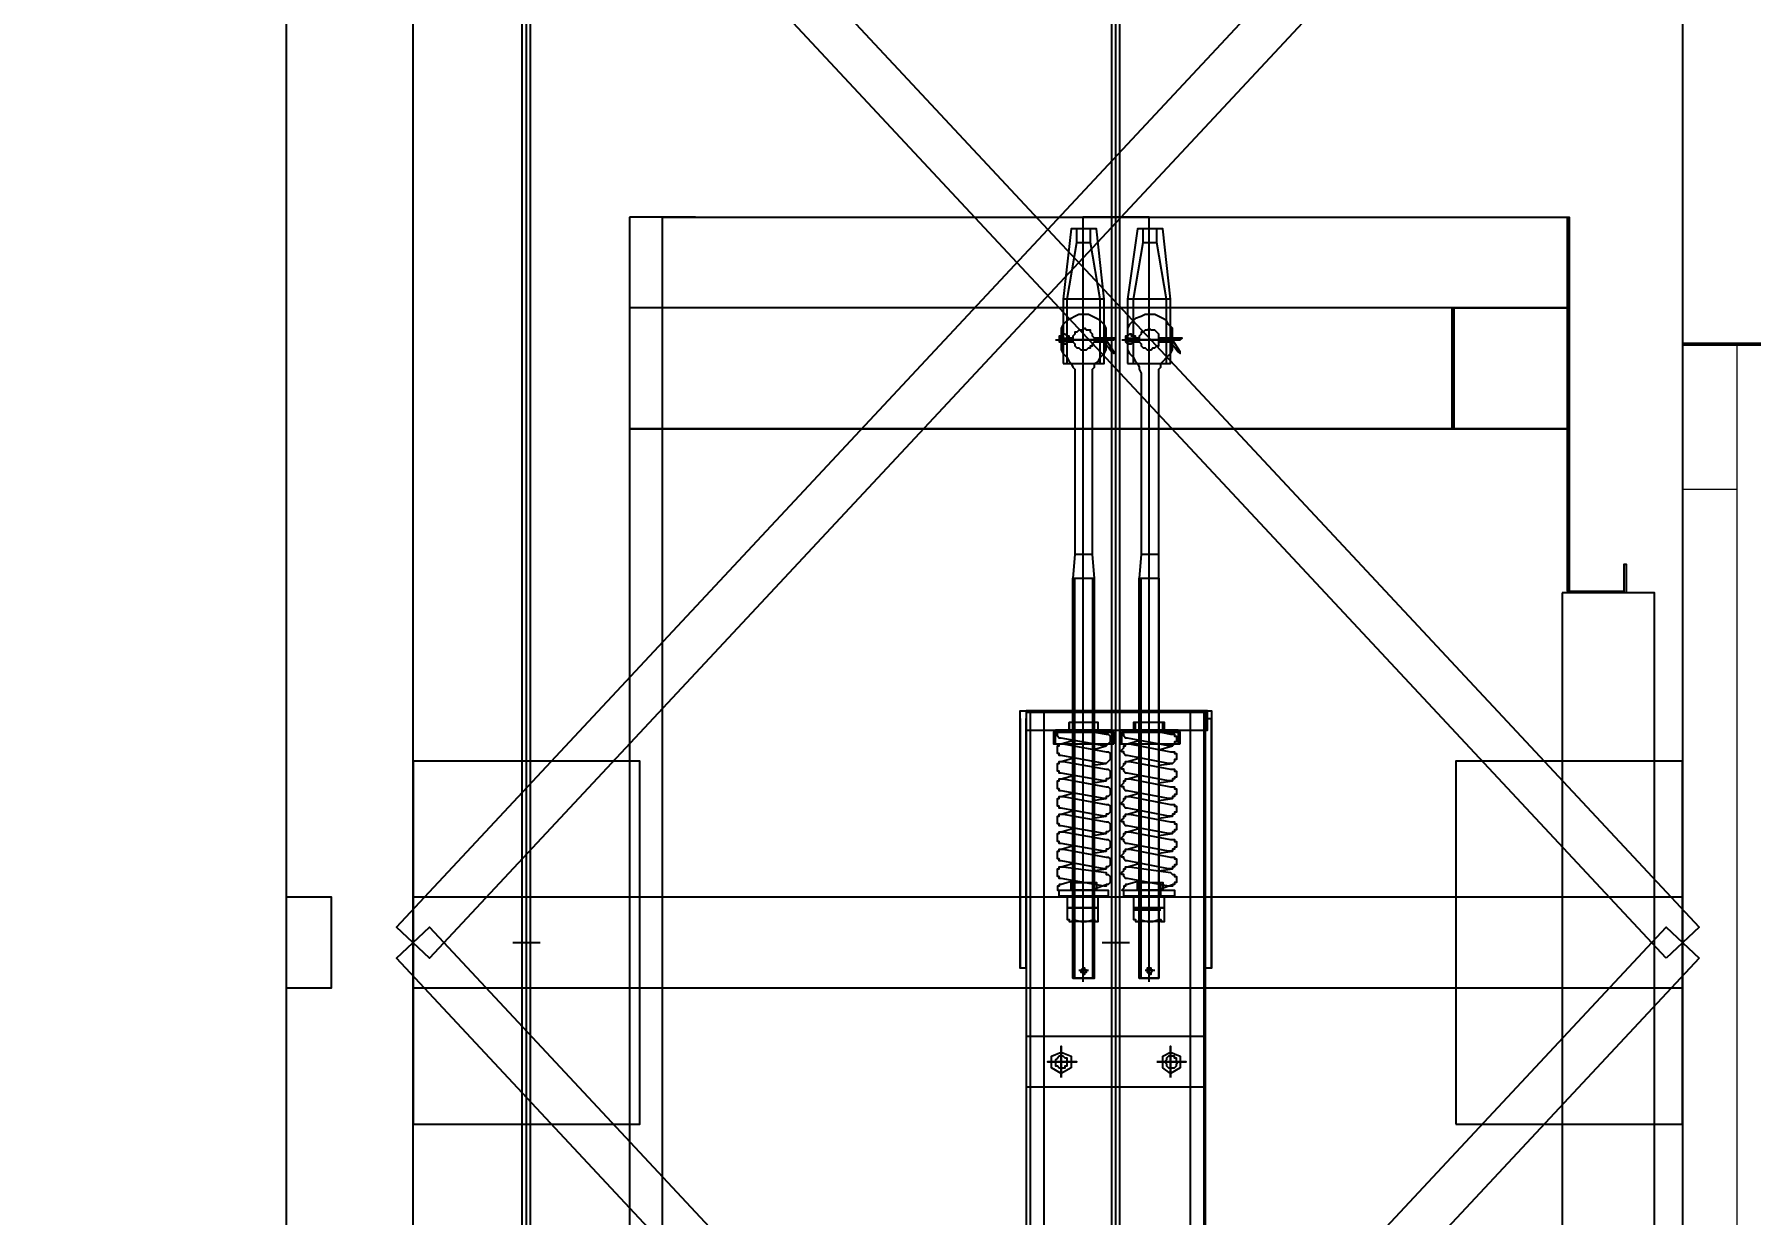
# Model space of a CAD drawing. Header units: millimetres. Extents: x -665 to 1024385, y -25305 to 3861.
# Drawn here: x 1233 to 3126, y -20562 to -19261 of the extents above; entities that cross this region are included whole.
import ezdxf

# ---------------------------------------------------------------- set-up
doc = ezdxf.new("R2010")
doc.units = ezdxf.units.MM
for name, color, linetype in [('$2$PDF_0', 7, 'Continuous'), ('AA_Rail', 7, 'Continuous'), ('AA_Rope', 7, 'Continuous'), ('Steel', 7, 'Continuous')]:
    doc.layers.add(name, color=color, linetype=linetype)
doc.layers.add('$2$Wall', color=1, linetype='Continuous', lineweight=50)
doc.layers.add('AA_Datum', color=7, linetype='Continuous', plot=False)
doc.styles.add('Century Gothic$001H0', font='cent.shx')
doc.dimstyles.new('Copy of ISO-25', dxfattribs={"dimtxt": 250, "dimasz": 80, "dimexe": 1.25, "dimexo": 0.625, "dimtad": 1, "dimtxsty": 'Century Gothic$001H0', "dimblk": 'ARCHTICK', "dimcen": 2.5, "dimadec": 0, "dimazin": 0, "dimtfac": 1, "dimtmove": 0, "dimatfit": 3, "dimfxl": 1, "dimarcsym": 0})

# ---------------------------------------------------------------- blocks, each defined once
blk = doc.blocks.new('_ArchTick')
at = {"color": 0, "linetype": 'ByBlock', "const_width": 0.15}
blk.add_lwpolyline([(-0.5, -0.5), (0.5, 0.5)], dxfattribs=at)
blk = doc.blocks.new('*D95')
at = {"color": 0, "lineweight": -2, "transparency": 16777216}
for p, q in [((3250, -5562.4), (249.4, -5562.4)), ((250.6, -23062.4), (250.6, -5562.4)), ((3250, -23062.4), (249.4, -23062.4))]:
    blk.add_line(p, q, dxfattribs=at)
at = {"layer": 'Defpoints', "color": 0, "transparency": 16777216}
for p in [(250.6, -5562.4), (3250.6, -5562.4), (3250.6, -23062.4)]:
    blk.add_point(p, dxfattribs=at)
at = {"color": 0, "lineweight": -2, "transparency": 16777216, "xscale": 80, "yscale": 80, "zscale": 80}
for p, rotation in [((250.6, -5562.4), 90), ((250.6, -23062.4), 270)]:
    blk.add_blockref('_ArchTick', p, dxfattribs=dict(at, rotation=rotation))
at = {"color": 0, "transparency": 16777216, "insert": (125, -14312.4), "char_height": 250, "attachment_point": 5, "rotation": 90, "style": 'Century Gothic$001H0'}
blk.add_mtext('SHAFT TOTAL HEIGHT 17500', dxfattribs=at)

msp = doc.modelspace()

# ---------------------------------------------------------------- linework, layer by layer
at = {"layer": '$2$PDF_0', "lineweight": 25}
for points in [[(2908.024, -21859.987), (1925.625, -21859.987), (1925.625, -19462.368), (2925.625, -19462.368), (2925.625, -19874.898), (2986.251, -19874.898), (2986.251, -19845.05), (2988.207, -19845.05), (2988.207, -19874.898), (2988.207, -19876.654), (2986.251, -19876.654), (2925.625, -19876.654), (2923.669, -19874.898), (2923.669, -19462.368)], [(2462.217, -20305.657), (2462.217, -19462.368), (2389.074, -19462.368), (2389.074, -20305.657)], [(2371.864, -19623.712), (2371.864, -19552.721), (2382.621, -19490.334), (2382.621, -19475.276)], [(2382.621, -19490.334), (2397.679, -19490.334)], [(2408.436, -19623.712), (2408.436, -19552.721), (2397.679, -19490.334), (2397.679, -19475.276)], [(2445.007, -19623.712), (2445.007, -19552.721), (2455.763, -19490.334), (2455.763, -19475.276)], [(2455.763, -19490.334), (2470.822, -19490.334)], [(2481.578, -19623.712), (2481.578, -19552.721), (2470.822, -19490.334), (2470.822, -19475.276)], [(2798.506, -19695.808), (2798.506, -19562.368), (2925.625, -19562.368), (1889.439, -19562.368)], [(1925.625, -21859.987), (1925.625, -19562.368)], [(2412.738, -19552.721), (2367.562, -19552.721)], [(2485.88, -19552.721), (2438.553, -19552.721)], [(2796.55, -19695.808), (2796.55, -19562.368)], [(2399.831, -19834.534), (2399.831, -19634.468), (2399.831, -19630.165), (2401.982, -19628.014), (2401.982, -19623.712), (2406.284, -19621.56), (2408.436, -19617.258), (2410.587, -19615.107), (2412.738, -19612.955), (2414.889, -19608.653), (2414.889, -19584.989), (2412.738, -19580.687), (2408.436, -19576.384), (2404.133, -19574.233), (2399.831, -19572.082), (2395.528, -19569.931), (2389.074, -19569.931), (2384.772, -19569.931), (2380.469, -19572.082), (2376.167, -19574.233), (2371.864, -19576.384), (2367.562, -19580.687), (2365.411, -19584.989), (2365.411, -19608.653), (2367.562, -19612.955), (2369.713, -19615.107), (2371.864, -19617.258), (2374.016, -19621.56), (2376.167, -19623.712), (2378.318, -19628.014), (2380.469, -19630.165), (2380.469, -19634.468), (2380.469, -19834.534)], [(2472.973, -19834.534), (2472.973, -19634.468), (2472.973, -19630.165), (2475.124, -19628.014), (2475.124, -19623.712), (2477.275, -19621.56), (2481.578, -19617.258), (2483.729, -19615.107), (2485.88, -19612.955), (2488.032, -19608.653), (2488.032, -19584.989), (2483.729, -19580.687), (2481.578, -19576.384), (2477.275, -19574.233), (2472.973, -19572.082), (2468.67, -19569.931), (2462.217, -19569.931), (2457.914, -19569.931), (2453.612, -19572.082), (2447.158, -19574.233), (2445.007, -19576.384), (2440.704, -19580.687), (2438.553, -19584.989), (2438.553, -19608.653), (2440.704, -19612.955), (2442.856, -19615.107), (2445.007, -19617.258), (2447.158, -19621.56), (2449.309, -19623.712), (2451.46, -19628.014), (2451.46, -19630.165), (2453.612, -19634.468), (2453.612, -19834.534)], [(2358.957, -19597.897), (2421.343, -19597.897)], [(2378.318, -19595.745), (2374.016, -19595.745), (2374.016, -19593.594), (2371.864, -19593.594), (2369.713, -19591.443), (2367.562, -19591.443), (2365.411, -19593.594), (2363.259, -19593.594), (2363.259, -19595.745), (2363.259, -19597.897), (2363.259, -19600.048), (2365.411, -19600.048), (2365.411, -19602.199), (2367.562, -19602.199), (2369.713, -19602.199), (2371.864, -19602.199), (2371.864, -19600.048), (2374.016, -19600.048), (2378.318, -19600.048)], [(2417.041, -19597.897), (2363.259, -19597.897)], [(2378.318, -19597.897), (2374.016, -19597.897), (2371.864, -19597.897), (2369.713, -19597.897), (2369.713, -19600.048), (2367.562, -19600.048), (2365.411, -19597.897), (2365.411, -19595.745), (2367.562, -19595.745), (2369.713, -19595.745), (2371.864, -19595.745), (2374.016, -19597.897)], [(2371.864, -19593.594), (2371.864, -19593.594)], [(2374.016, -19597.897), (2374.016, -19597.897)], [(2374.016, -19600.048), (2374.016, -19600.048)], [(2404.133, -19597.897), (2376.167, -19597.897)], [(2401.982, -19597.897), (2423.494, -19597.897), (2425.646, -19595.745), (2423.494, -19595.745), (2401.982, -19595.745)], [(2401.982, -19600.048), (2412.738, -19600.048), (2421.343, -19610.804), (2423.494, -19612.955), (2423.494, -19610.804), (2414.889, -19597.897)], [(2432.099, -19597.897), (2494.485, -19597.897)], [(2451.46, -19595.745), (2447.158, -19595.745), (2447.158, -19593.594), (2445.007, -19593.594), (2442.856, -19593.594), (2442.856, -19591.443), (2440.704, -19591.443), (2438.553, -19593.594), (2436.402, -19593.594), (2436.402, -19595.745), (2436.402, -19597.897), (2436.402, -19600.048), (2438.553, -19602.199), (2440.704, -19602.199), (2442.856, -19602.199), (2445.007, -19600.048), (2447.158, -19600.048), (2451.46, -19600.048)], [(2472.973, -19600.048), (2485.88, -19600.048), (2494.485, -19610.804), (2496.637, -19612.955), (2496.637, -19610.804), (2488.032, -19597.897), (2436.402, -19597.897)], [(2451.46, -19597.897), (2447.158, -19597.897), (2445.007, -19597.897), (2442.856, -19597.897), (2442.856, -19600.048), (2440.704, -19600.048), (2438.553, -19600.048), (2438.553, -19597.897), (2438.553, -19595.745), (2440.704, -19595.745), (2442.856, -19595.745), (2445.007, -19595.745), (2445.007, -19597.897), (2447.158, -19597.897)], [(2447.158, -19600.048), (2447.158, -19600.048)], [(2477.275, -19597.897), (2449.309, -19597.897)], [(2472.973, -19597.897), (2496.637, -19597.897), (2498.788, -19595.745), (2496.637, -19595.745), (2472.973, -19595.745)], [(2925.625, -19690.541), (2925.625, -19867.875)], [(2378.318, -20301.354), (2378.318, -19860.349)], [(2380.469, -20301.354), (2380.469, -19860.349)], [(2399.831, -19860.349), (2399.831, -20301.354), (2401.982, -20301.354), (2401.982, -19860.349)], [(2451.46, -20301.354), (2451.46, -19860.349)], [(2453.612, -20301.354), (2453.612, -19860.349)], [(2472.973, -19860.349), (2472.973, -20301.354), (2472.973, -19860.349)], [(2986.251, -19876.654), (2986.251, -19876.654)], [(2320.234, -20217.456), (2320.234, -20006.633), (2531.057, -20006.633), (2531.057, -20217.456)], [(2326.688, -20290.598), (2326.688, -20015.238), (2326.688, -20290.598), (2320.234, -20290.598), (2320.234, -20015.238), (2320.234, -20290.598)], [(2524.603, -21860.217), (2524.603, -20008.785), (2326.688, -20008.785), (2326.688, -21860.217)], [(2330.991, -20008.785), (2330.991, -21860.217)], [(2346.049, -20008.785), (2346.049, -21860.217)], [(2374.016, -20030.297), (2374.016, -20019.541)], [(2406.284, -20028.146), (2406.284, -20019.541), (2374.016, -20019.541), (2374.016, -20028.146)], [(2406.284, -20030.297), (2406.284, -20019.541)], [(2479.427, -20028.146), (2479.427, -20019.541), (2445.007, -20019.541), (2445.007, -20028.146)], [(2447.158, -20030.297), (2447.158, -20019.541)], [(2477.275, -20030.297), (2477.275, -20019.541)], [(2507.393, -20008.785), (2507.393, -21860.217)], [(2522.452, -20008.785), (2522.452, -21860.217)], [(2524.603, -20290.598), (2524.603, -20015.238), (2531.057, -20015.238), (2531.057, -20290.598), (2531.057, -20015.238)], [(2531.057, -20290.598), (2524.603, -20290.598), (2524.603, -20015.238)], [(2358.957, -20043.205), (2358.957, -20032.448), (2358.957, -20030.297), (2361.108, -20030.297), (2419.192, -20030.297), (2421.343, -20030.297), (2421.343, -20032.448), (2421.343, -20043.205)], [(2361.108, -20030.297), (2361.108, -20030.297)], [(2365.411, -20043.205), (2380.469, -20038.902)], [(2432.099, -20043.205), (2432.099, -20032.448), (2432.099, -20030.297), (2434.251, -20030.297), (2492.334, -20030.297), (2494.485, -20030.297), (2494.485, -20032.448), (2494.485, -20043.205)], [(2438.553, -20043.205), (2453.612, -20038.902)], [(2365.411, -20062.566), (2380.469, -20058.263)], [(2399.831, -20049.658), (2414.889, -20045.356)], [(2412.738, -20045.356), (2412.738, -20045.356)], [(2438.553, -20062.566), (2453.612, -20058.263)], [(2472.973, -20049.658), (2488.032, -20045.356)], [(2365.411, -20081.927), (2380.469, -20077.625)], [(2399.831, -20066.868), (2414.889, -20064.717)], [(2412.738, -20064.717), (2412.738, -20064.717)], [(2438.553, -20081.927), (2453.612, -20077.625)], [(2472.973, -20066.868), (2488.032, -20064.717)], [(2365.411, -20101.288), (2380.469, -20096.986)], [(2399.831, -20086.23), (2414.889, -20084.078)], [(2412.738, -20084.078), (2412.738, -20084.078)], [(2438.553, -20101.288), (2453.612, -20096.986)], [(2472.973, -20086.23), (2488.032, -20084.078)], [(2365.411, -20120.649), (2380.469, -20116.347)], [(2399.831, -20105.591), (2414.889, -20103.44)], [(2412.738, -20103.44), (2412.738, -20103.44)], [(2438.553, -20120.649), (2453.612, -20116.347)], [(2472.973, -20105.591), (2488.032, -20103.44)], [(2365.411, -20140.011), (2380.469, -20135.708)], [(2399.831, -20124.952), (2414.889, -20122.801)], [(2412.738, -20122.801), (2412.738, -20122.801)], [(2438.553, -20140.011), (2453.612, -20135.708)], [(2472.973, -20124.952), (2488.032, -20122.801)], [(2365.411, -20159.372), (2380.469, -20155.069)], [(2399.831, -20144.313), (2414.889, -20142.162)], [(2412.738, -20142.162), (2412.738, -20142.162)], [(2438.553, -20159.372), (2453.612, -20155.069)], [(2472.973, -20144.313), (2488.032, -20142.162)], [(2365.411, -20178.733), (2380.469, -20174.431)], [(2399.831, -20163.674), (2414.889, -20161.523)], [(2412.738, -20161.523), (2412.738, -20161.523)], [(2438.553, -20178.733), (2453.612, -20174.431)], [(2472.973, -20163.674), (2488.032, -20161.523)], [(2380.469, -20193.792), (2365.411, -20198.094), (2363.259, -20198.094), (2363.259, -20200.246), (2361.108, -20200.246), (2361.108, -20202.397), (2361.108, -20204.548), (2397.679, -20204.548), (2414.889, -20198.094)], [(2399.831, -20183.036), (2414.889, -20180.884)], [(2412.738, -20180.884), (2412.738, -20180.884)], [(2453.612, -20193.792), (2438.553, -20198.094), (2436.402, -20198.094), (2436.402, -20200.246), (2434.251, -20200.246), (2434.251, -20202.397), (2432.099, -20204.548), (2470.822, -20204.548), (2488.032, -20198.094)], [(2472.973, -20183.036), (2488.032, -20180.884)], [(2371.864, -20211.002), (2371.864, -20223.909), (2374.016, -20223.909), (2376.167, -20223.909), (2378.318, -20223.909), (2378.318, -20211.002), (2378.318, -20195.943)], [(2378.318, -20236.817), (2378.318, -20223.909), (2386.923, -20223.909), (2393.377, -20223.909), (2401.982, -20223.909), (2404.133, -20223.909), (2406.284, -20223.909), (2406.284, -20211.002), (2371.864, -20211.002), (2408.436, -20211.002)], [(2401.982, -20236.817), (2401.982, -20223.909), (2401.982, -20211.002), (2401.982, -20195.943)], [(2412.738, -20200.246), (2412.738, -20200.246)], [(2472.973, -20211.002), (2472.973, -20223.909), (2475.124, -20223.909), (2477.275, -20223.909), (2479.427, -20223.909), (2479.427, -20211.002), (2445.007, -20211.002), (2481.578, -20211.002)], [(2445.007, -20211.002), (2445.007, -20223.909), (2447.158, -20223.909), (2449.309, -20223.909), (2451.46, -20223.909), (2460.065, -20223.909), (2466.519, -20223.909), (2472.973, -20223.909), (2472.973, -20236.817)], [(2451.46, -20236.817), (2451.46, -20223.909), (2451.46, -20211.002), (2451.46, -20195.943)], [(2475.124, -20211.002), (2475.124, -20195.943)], [(2404.133, -20223.909), (2376.167, -20223.909)], [(2445.007, -20226.061), (2475.124, -20226.061)], [(2477.275, -20223.909), (2449.309, -20223.909)], [(2404.133, -20238.968), (2376.167, -20238.968)], [(2477.275, -20238.968), (2449.309, -20238.968)], [(2399.831, -20301.354), (2380.469, -20301.354), (2378.318, -20301.354), (2401.982, -20301.354)], [(2384.772, -20292.749), (2395.528, -20292.749)], [(2457.914, -20292.749), (2468.67, -20292.749)], [(2472.973, -20301.354), (2472.973, -20301.354)], [(2524.603, -20365.892), (2326.688, -20365.892)], [(2365.411, -20376.648), (2365.411, -20411.068)], [(2365.411, -20411.068), (2365.411, -20376.648), (2365.411, -20411.068)], [(2485.88, -20376.648), (2485.88, -20411.068)], [(2485.88, -20411.068), (2485.88, -20376.648), (2485.88, -20411.068)], [(2382.621, -20393.858), (2350.352, -20393.858), (2382.621, -20393.858), (2350.352, -20393.858)], [(2503.09, -20393.858), (2470.822, -20393.858)], [(2470.822, -20393.858), (2503.09, -20393.858), (2470.822, -20393.858)], [(2524.603, -20421.824), (2326.688, -20421.824)]]:
    msp.add_lwpolyline(points, dxfattribs=at)
for points in [[(2367.562, -19623.712), (2412.738, -19623.712), (2412.738, -19552.721), (2404.133, -19475.276), (2376.167, -19475.276), (2367.562, -19552.721)], [(2438.553, -19623.712), (2485.88, -19623.712), (2485.88, -19552.721), (2477.275, -19475.276), (2449.309, -19475.276), (2438.553, -19552.721)], [(2401.982, -19597.897), (2401.982, -19595.745), (2399.831, -19593.594), (2399.831, -19591.443), (2397.679, -19589.292), (2397.679, -19587.141), (2395.528, -19587.141), (2393.377, -19587.141), (2391.226, -19584.989), (2389.074, -19587.141), (2386.923, -19587.141), (2384.772, -19587.141), (2382.621, -19589.292), (2380.469, -19589.292), (2380.469, -19591.443), (2378.318, -19593.594), (2378.318, -19595.745), (2378.318, -19597.897), (2378.318, -19600.048), (2380.469, -19602.199), (2380.469, -19604.35), (2382.621, -19606.502), (2384.772, -19606.502), (2386.923, -19608.653), (2389.074, -19608.653), (2391.226, -19608.653), (2393.377, -19608.653), (2395.528, -19606.502), (2397.679, -19606.502), (2397.679, -19604.35), (2399.831, -19604.35), (2399.831, -19602.199), (2401.982, -19600.048)], [(2472.973, -19597.897), (2472.973, -19595.745), (2472.973, -19593.594), (2472.973, -19591.443), (2470.822, -19589.292), (2468.67, -19587.141), (2466.519, -19587.141), (2464.368, -19587.141), (2462.217, -19584.989), (2460.065, -19587.141), (2457.914, -19587.141), (2455.763, -19589.292), (2453.612, -19589.292), (2453.612, -19591.443), (2451.46, -19593.594), (2451.46, -19595.745), (2451.46, -19597.897), (2451.46, -19600.048), (2453.612, -19602.199), (2453.612, -19604.35), (2455.763, -19606.502), (2457.914, -19606.502), (2460.065, -19608.653), (2462.217, -19608.653), (2464.368, -19608.653), (2466.519, -19606.502), (2468.67, -19606.502), (2470.822, -19604.35), (2472.973, -19604.35), (2472.973, -19602.199), (2472.973, -19600.048)], [(1889.439, -19695.808), (2925.625, -19695.808)], [(2380.469, -19834.534), (2378.318, -19860.349), (2401.982, -19860.349), (2399.831, -19834.534)], [(2453.612, -19834.534), (2451.46, -19860.349), (2472.973, -19860.349), (2472.973, -19834.534)], [(2917.802, -19876.654), (2917.802, -21762.368), (3019.498, -21762.368), (3019.498, -19876.654)], [(2326.688, -20006.633), (2326.688, -20028.146), (2526.754, -20028.146), (2526.754, -20006.633)], [(2423.494, -20043.205), (2423.494, -20032.448), (2423.494, -20030.297), (2421.343, -20028.146), (2419.192, -20028.146), (2361.108, -20028.146), (2358.957, -20028.146), (2356.806, -20030.297), (2356.806, -20032.448), (2356.806, -20043.205), (2358.957, -20043.205)], [(2365.411, -20036.751), (2363.259, -20036.751), (2361.108, -20034.6), (2361.108, -20032.448), (2361.108, -20030.297), (2401.982, -20030.297), (2414.889, -20032.448), (2417.041, -20032.448), (2419.192, -20034.6), (2419.192, -20036.751), (2419.192, -20038.902), (2419.192, -20041.053), (2417.041, -20043.205), (2414.889, -20045.356), (2412.738, -20045.356)], [(2496.637, -20043.205), (2496.637, -20032.448), (2496.637, -20030.297), (2494.485, -20030.297), (2494.485, -20028.146), (2492.334, -20028.146), (2434.251, -20028.146), (2432.099, -20028.146), (2429.948, -20028.146), (2429.948, -20030.297), (2429.948, -20032.448), (2429.948, -20043.205), (2432.099, -20043.205)], [(2438.553, -20036.751), (2436.402, -20036.751), (2434.251, -20034.6), (2434.251, -20032.448), (2432.099, -20032.448), (2432.099, -20030.297), (2475.124, -20030.297), (2485.88, -20032.448), (2488.032, -20032.448), (2490.183, -20032.448), (2490.183, -20034.6), (2492.334, -20034.6), (2492.334, -20036.751), (2492.334, -20038.902), (2492.334, -20041.053), (2490.183, -20041.053), (2490.183, -20043.205), (2488.032, -20045.356), (2485.88, -20045.356), (2483.729, -20045.356)], [(2365.411, -20056.112), (2363.259, -20056.112), (2363.259, -20053.961), (2361.108, -20053.961), (2361.108, -20051.81), (2361.108, -20049.658), (2361.108, -20047.507), (2361.108, -20045.356), (2363.259, -20045.356), (2363.259, -20043.205), (2365.411, -20043.205), (2367.562, -20043.205), (2414.889, -20051.81), (2417.041, -20051.81), (2419.192, -20053.961), (2419.192, -20056.112), (2419.192, -20058.263), (2419.192, -20060.415), (2417.041, -20062.566), (2414.889, -20064.717), (2412.738, -20064.717)], [(2438.553, -20056.112), (2436.402, -20056.112), (2434.251, -20053.961), (2434.251, -20051.81), (2432.099, -20051.81), (2432.099, -20049.658), (2434.251, -20047.507), (2434.251, -20045.356), (2436.402, -20045.356), (2436.402, -20043.205), (2438.553, -20043.205), (2440.704, -20043.205), (2485.88, -20051.81), (2488.032, -20051.81), (2490.183, -20051.81), (2490.183, -20053.961), (2492.334, -20053.961), (2492.334, -20056.112), (2492.334, -20058.263), (2492.334, -20060.415), (2490.183, -20060.415), (2490.183, -20062.566), (2488.032, -20064.717), (2485.88, -20064.717), (2483.729, -20064.717)], [(2365.411, -20075.473), (2363.259, -20075.473), (2363.259, -20073.322), (2361.108, -20073.322), (2361.108, -20071.171), (2361.108, -20069.02), (2361.108, -20066.868), (2361.108, -20064.717), (2363.259, -20064.717), (2363.259, -20062.566), (2365.411, -20062.566), (2367.562, -20062.566), (2414.889, -20071.171), (2417.041, -20071.171), (2419.192, -20073.322), (2419.192, -20075.473), (2419.192, -20077.625), (2419.192, -20079.776), (2417.041, -20081.927), (2414.889, -20081.927), (2414.889, -20084.078), (2412.738, -20084.078)], [(2438.553, -20075.473), (2436.402, -20075.473), (2434.251, -20073.322), (2434.251, -20071.171), (2432.099, -20071.171), (2432.099, -20069.02), (2434.251, -20066.868), (2434.251, -20064.717), (2436.402, -20064.717), (2436.402, -20062.566), (2438.553, -20062.566), (2440.704, -20062.566), (2485.88, -20071.171), (2488.032, -20071.171), (2490.183, -20071.171), (2490.183, -20073.322), (2492.334, -20073.322), (2492.334, -20075.473), (2492.334, -20077.625), (2492.334, -20079.776), (2490.183, -20079.776), (2490.183, -20081.927), (2488.032, -20081.927), (2488.032, -20084.078), (2485.88, -20084.078), (2483.729, -20084.078)], [(2365.411, -20094.835), (2363.259, -20094.835), (2363.259, -20092.683), (2361.108, -20092.683), (2361.108, -20090.532), (2361.108, -20088.381), (2361.108, -20086.23), (2361.108, -20084.078), (2363.259, -20084.078), (2363.259, -20081.927), (2365.411, -20081.927), (2367.562, -20081.927), (2414.889, -20090.532), (2417.041, -20090.532), (2419.192, -20092.683), (2419.192, -20094.835), (2419.192, -20096.986), (2419.192, -20099.137), (2417.041, -20101.288), (2414.889, -20101.288), (2414.889, -20103.44), (2412.738, -20103.44)], [(2438.553, -20094.835), (2436.402, -20094.835), (2434.251, -20092.683), (2434.251, -20090.532), (2432.099, -20090.532), (2432.099, -20088.381), (2434.251, -20086.23), (2434.251, -20084.078), (2436.402, -20084.078), (2436.402, -20081.927), (2438.553, -20081.927), (2440.704, -20081.927), (2485.88, -20090.532), (2488.032, -20090.532), (2490.183, -20090.532), (2490.183, -20092.683), (2492.334, -20092.683), (2492.334, -20094.835), (2492.334, -20096.986), (2492.334, -20099.137), (2490.183, -20099.137), (2490.183, -20101.288), (2488.032, -20101.288), (2488.032, -20103.44), (2485.88, -20103.44), (2483.729, -20103.44)], [(2365.411, -20114.196), (2363.259, -20114.196), (2363.259, -20112.045), (2361.108, -20112.045), (2361.108, -20109.893), (2361.108, -20107.742), (2361.108, -20105.591), (2361.108, -20103.44), (2363.259, -20103.44), (2363.259, -20101.288), (2365.411, -20101.288), (2367.562, -20101.288), (2414.889, -20109.893), (2417.041, -20109.893), (2419.192, -20112.045), (2419.192, -20114.196), (2419.192, -20116.347), (2419.192, -20118.498), (2417.041, -20120.649), (2414.889, -20120.649), (2414.889, -20122.801), (2412.738, -20122.801)], [(2438.553, -20114.196), (2436.402, -20114.196), (2434.251, -20112.045), (2434.251, -20109.893), (2432.099, -20109.893), (2432.099, -20107.742), (2434.251, -20105.591), (2434.251, -20103.44), (2436.402, -20103.44), (2436.402, -20101.288), (2438.553, -20101.288), (2440.704, -20101.288), (2485.88, -20109.893), (2488.032, -20109.893), (2490.183, -20109.893), (2490.183, -20112.045), (2492.334, -20112.045), (2492.334, -20114.196), (2492.334, -20116.347), (2492.334, -20118.498), (2490.183, -20118.498), (2490.183, -20120.649), (2488.032, -20120.649), (2488.032, -20122.801), (2485.88, -20122.801), (2483.729, -20122.801)], [(2365.411, -20133.557), (2363.259, -20133.557), (2363.259, -20131.406), (2361.108, -20131.406), (2361.108, -20129.254), (2361.108, -20127.103), (2361.108, -20124.952), (2361.108, -20122.801), (2363.259, -20122.801), (2363.259, -20120.649), (2365.411, -20120.649), (2367.562, -20120.649), (2414.889, -20129.254), (2417.041, -20129.254), (2419.192, -20131.406), (2419.192, -20133.557), (2419.192, -20135.708), (2419.192, -20137.859), (2417.041, -20140.011), (2414.889, -20140.011), (2414.889, -20142.162), (2412.738, -20142.162)], [(2438.553, -20133.557), (2436.402, -20133.557), (2434.251, -20131.406), (2434.251, -20129.254), (2432.099, -20129.254), (2432.099, -20127.103), (2434.251, -20124.952), (2434.251, -20122.801), (2436.402, -20122.801), (2436.402, -20120.649), (2438.553, -20120.649), (2440.704, -20120.649), (2485.88, -20129.254), (2488.032, -20129.254), (2490.183, -20129.254), (2490.183, -20131.406), (2492.334, -20131.406), (2492.334, -20133.557), (2492.334, -20135.708), (2492.334, -20137.859), (2490.183, -20137.859), (2490.183, -20140.011), (2488.032, -20140.011), (2488.032, -20142.162), (2485.88, -20142.162), (2483.729, -20142.162)], [(2365.411, -20152.918), (2363.259, -20152.918), (2363.259, -20150.767), (2361.108, -20150.767), (2361.108, -20148.616), (2361.108, -20146.464), (2361.108, -20144.313), (2361.108, -20142.162), (2363.259, -20142.162), (2363.259, -20140.011), (2365.411, -20140.011), (2367.562, -20140.011), (2414.889, -20148.616), (2417.041, -20148.616), (2419.192, -20150.767), (2419.192, -20152.918), (2419.192, -20155.069), (2419.192, -20157.221), (2417.041, -20159.372), (2414.889, -20159.372), (2414.889, -20161.523), (2412.738, -20161.523)], [(2438.553, -20152.918), (2436.402, -20152.918), (2434.251, -20150.767), (2434.251, -20148.616), (2432.099, -20148.616), (2432.099, -20146.464), (2434.251, -20144.313), (2434.251, -20142.162), (2436.402, -20142.162), (2436.402, -20140.011), (2438.553, -20140.011), (2440.704, -20140.011), (2485.88, -20148.616), (2488.032, -20148.616), (2490.183, -20148.616), (2490.183, -20150.767), (2492.334, -20150.767), (2492.334, -20152.918), (2492.334, -20155.069), (2492.334, -20157.221), (2490.183, -20157.221), (2490.183, -20159.372), (2488.032, -20159.372), (2488.032, -20161.523), (2485.88, -20161.523), (2483.729, -20161.523)], [(2365.411, -20172.279), (2363.259, -20172.279), (2363.259, -20170.128), (2361.108, -20170.128), (2361.108, -20167.977), (2361.108, -20165.826), (2361.108, -20163.674), (2361.108, -20161.523), (2363.259, -20161.523), (2363.259, -20159.372), (2365.411, -20159.372), (2367.562, -20159.372), (2414.889, -20167.977), (2417.041, -20167.977), (2419.192, -20170.128), (2419.192, -20172.279), (2419.192, -20174.431), (2419.192, -20176.582), (2417.041, -20178.733), (2414.889, -20178.733), (2414.889, -20180.884), (2412.738, -20180.884)], [(2438.553, -20172.279), (2436.402, -20172.279), (2434.251, -20170.128), (2434.251, -20167.977), (2432.099, -20167.977), (2432.099, -20165.826), (2434.251, -20163.674), (2434.251, -20161.523), (2436.402, -20161.523), (2436.402, -20159.372), (2438.553, -20159.372), (2440.704, -20159.372), (2485.88, -20167.977), (2488.032, -20167.977), (2490.183, -20167.977), (2490.183, -20170.128), (2492.334, -20170.128), (2492.334, -20172.279), (2492.334, -20174.431), (2492.334, -20176.582), (2490.183, -20176.582), (2490.183, -20178.733), (2488.032, -20178.733), (2488.032, -20180.884), (2485.88, -20180.884), (2483.729, -20180.884)], [(2365.411, -20191.641), (2363.259, -20191.641), (2363.259, -20189.489), (2361.108, -20189.489), (2361.108, -20187.338), (2361.108, -20185.187), (2361.108, -20183.036), (2361.108, -20180.884), (2363.259, -20180.884), (2363.259, -20178.733), (2365.411, -20178.733), (2367.562, -20178.733), (2414.889, -20185.187), (2414.889, -20187.338), (2417.041, -20187.338), (2419.192, -20189.489), (2419.192, -20191.641), (2419.192, -20193.792), (2419.192, -20195.943), (2417.041, -20198.094), (2414.889, -20198.094), (2414.889, -20200.246), (2412.738, -20200.246)], [(2438.553, -20191.641), (2436.402, -20191.641), (2434.251, -20189.489), (2434.251, -20187.338), (2432.099, -20187.338), (2432.099, -20185.187), (2434.251, -20183.036), (2434.251, -20180.884), (2436.402, -20180.884), (2436.402, -20178.733), (2438.553, -20178.733), (2440.704, -20178.733), (2485.88, -20185.187), (2488.032, -20187.338), (2490.183, -20187.338), (2490.183, -20189.489), (2492.334, -20189.489), (2492.334, -20191.641), (2492.334, -20193.792), (2492.334, -20195.943), (2490.183, -20195.943), (2490.183, -20198.094), (2488.032, -20198.094), (2488.032, -20200.246), (2485.88, -20200.246), (2483.729, -20200.246)], [(2363.259, -20211.002), (2363.259, -20204.548), (2417.041, -20204.548), (2417.041, -20211.002)], [(2404.133, -20204.548), (2376.167, -20204.548), (2376.167, -20195.943), (2404.133, -20195.943)], [(2434.251, -20211.002), (2434.251, -20204.548), (2490.183, -20204.548), (2490.183, -20211.002)], [(2477.275, -20204.548), (2449.309, -20204.548), (2449.309, -20195.943), (2477.275, -20195.943)], [(2406.284, -20223.909), (2371.864, -20223.909), (2371.864, -20236.817), (2374.016, -20236.817), (2374.016, -20238.968), (2376.167, -20238.968), (2378.318, -20238.968), (2378.318, -20236.817), (2386.923, -20238.968), (2393.377, -20238.968), (2401.982, -20236.817), (2401.982, -20238.968), (2404.133, -20238.968), (2406.284, -20238.968), (2406.284, -20236.817)], [(2479.427, -20223.909), (2445.007, -20223.909), (2445.007, -20236.817), (2447.158, -20236.817), (2447.158, -20238.968), (2449.309, -20238.968), (2451.46, -20238.968), (2451.46, -20236.817), (2460.065, -20238.968), (2466.519, -20238.968), (2472.973, -20236.817), (2475.124, -20236.817), (2475.124, -20238.968), (2477.275, -20238.968), (2479.427, -20238.968), (2479.427, -20236.817)], [(2393.377, -20292.749), (2391.226, -20292.749), (2391.226, -20290.598), (2389.074, -20290.598), (2386.923, -20292.749), (2386.923, -20294.9), (2389.074, -20294.9), (2389.074, -20297.052), (2391.226, -20297.052), (2391.226, -20294.9), (2393.377, -20294.9)], [(2472.973, -20301.354), (2453.612, -20301.354), (2451.46, -20301.354)], [(2466.519, -20292.749), (2464.368, -20292.749), (2464.368, -20290.598), (2462.217, -20290.598), (2460.065, -20290.598), (2460.065, -20292.749), (2460.065, -20294.9), (2462.217, -20297.052), (2464.368, -20297.052), (2464.368, -20294.9)], [(2376.167, -20400.311), (2365.411, -20406.765), (2354.654, -20400.311), (2354.654, -20387.404), (2365.411, -20383.101), (2376.167, -20387.404)], [(2496.637, -20400.311), (2485.88, -20406.765), (2477.275, -20400.311), (2477.275, -20387.404), (2485.88, -20383.101), (2496.637, -20387.404)], [(2371.864, -20393.858), (2371.864, -20391.706), (2371.864, -20389.555), (2369.713, -20389.555), (2367.562, -20387.404), (2365.411, -20387.404), (2363.259, -20387.404), (2361.108, -20389.555), (2358.957, -20391.706), (2358.957, -20393.858), (2358.957, -20396.009), (2358.957, -20398.16), (2361.108, -20398.16), (2363.259, -20400.311), (2365.411, -20400.311), (2367.562, -20400.311), (2369.713, -20400.311), (2369.713, -20398.16), (2371.864, -20398.16), (2371.864, -20396.009)], [(2494.485, -20393.858), (2492.334, -20393.858), (2492.334, -20391.706), (2492.334, -20389.555), (2490.183, -20389.555), (2490.183, -20387.404), (2488.032, -20387.404), (2485.88, -20387.404), (2483.729, -20387.404), (2481.578, -20389.555), (2481.578, -20391.706), (2479.427, -20393.858), (2481.578, -20396.009), (2481.578, -20398.16), (2483.729, -20400.311), (2485.88, -20400.311), (2488.032, -20400.311), (2490.183, -20400.311), (2492.334, -20398.16), (2492.334, -20396.009)]]:
    msp.add_lwpolyline(points, close=True, dxfattribs=at)
at = {"layer": '$2$Wall', "transparency": 33554666}
msp.add_line((3050.625, -19602.368), (3250.625, -19602.368), dxfattribs=at)
for p, q in [((1889.439, -19462.368), (1889.439, -21859.987)), ((1962.242, -19462.368), (1889.439, -19462.368)), ((2917.802, -19876.654), (2917.802, -21762.368))]:
    msp.add_line(p, q)
at = {"color": 7, "linetype": 'Continuous', "lineweight": 20, "transparency": 33554666}
for p, q in [((3110.625, -21762.368), (3110.625, -19602.368)), ((3050.625, -19762.368), (3110.625, -19762.368))]:
    msp.add_line(p, q, dxfattribs=at)
at = {"layer": 'AA_Datum'}
for p, q in [((1775.625, -23062.368), (1775.625, -5562.368)), ((2425.625, -23062.368), (2425.625, -5562.368)), ((1760.625, -20262.368), (1790.625, -20262.368)), ((2410.625, -20262.368), (2440.625, -20262.368))]:
    msp.add_line(p, q, dxfattribs=at)
at = {"layer": 'AA_Rail'}
for p, q in [((1770.975, -23062.368), (1770.975, -5562.368)), ((1780.275, -23062.368), (1780.275, -5562.368)), ((2421.125, -23062.368), (2421.125, -5562.368)), ((2430.125, -23062.368), (2430.125, -5562.368))]:
    msp.add_line(p, q, dxfattribs=at)
at = {"layer": 'AA_Rope'}
msp.add_line((2425.625, -19462.368), (2425.625, -4835.277), dxfattribs=at)
at = {"layer": 'Steel'}
for points in [[(1510.625, -23062.368), (1650.625, -23062.368), (1650.625, -5562.368), (1510.625, -5562.368)], [(3050.625, -23062.368), (3190.625, -23062.368), (3190.625, -5562.368), (3050.625, -5562.368)], [(3032.349, -20279.426), (1632.349, -18779.426), (1668.901, -18745.31), (3068.901, -20245.31)], [(3068.901, -18779.426), (1668.901, -20279.426), (1632.349, -20245.31), (3032.349, -18745.31)], [(1650.625, -20462.368), (1900.625, -20462.368), (1900.625, -20062.368), (1650.625, -20062.368)], [(2800.625, -20462.368), (3050.625, -20462.368), (3050.625, -20062.368), (2800.625, -20062.368)], [(1510.625, -20312.368), (1560.625, -20312.368), (1560.625, -20212.368), (1510.625, -20212.368)], [(1650.625, -20312.368), (3050.625, -20312.368), (3050.625, -20212.368), (1650.625, -20212.368)], [(3032.349, -21779.426), (1632.349, -20279.426), (1668.901, -20245.31), (3068.901, -21745.31)], [(3068.901, -20279.426), (1668.901, -21779.426), (1632.349, -21745.31), (3032.349, -20245.31)]]:
    msp.add_lwpolyline(points, close=True, dxfattribs=at)

# ---------------------------------------------------------------- dimensions: what is measured, and where the dimension line sits
dim = msp.add_linear_dim(base=(250.625, -5562.368), p1=(3250.625, -23062.368), p2=(3250.625, -5562.368), angle=90, text='SHAFT TOTAL HEIGHT <>', dimstyle='Copy of ISO-25')
dim.commit()
dim.dimension.update_dxf_attribs({"geometry": '*D95', "text_midpoint": (125, -14312.368)})

doc.saveas('drawing.dxf')
